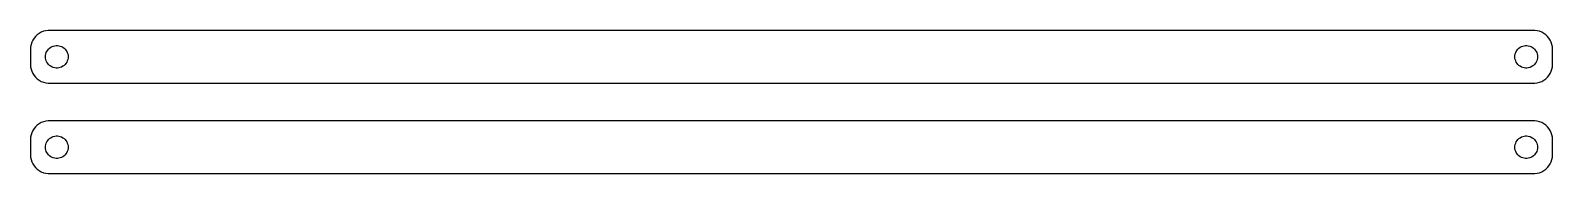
# Model space of a CAD drawing. Header units: metres. Extents: x -202 to 202, y 41 to 79.
import ezdxf

# ---------------------------------------------------------------- set-up
doc = ezdxf.new("R2010")
doc.units = ezdxf.units.M

msp = doc.modelspace()

# ---------------------------------------------------------------- linework, layer by layer
for p, q in [((-201.045, 76.9389), (-201.382, 76.4088)), ((-200.645, 77.4227), (-201.045, 76.9389)), ((-200.187, 77.8526), (-200.645, 77.4227)), ((-199.679, 78.2216), (-200.187, 77.8526)), ((-199.129, 78.5241), (-199.679, 78.2216)), ((-198.545, 78.7553), (-199.129, 78.5241)), ((-197.937, 78.9114), (-198.545, 78.7553)), ((-197.314, 78.9901), (-197.937, 78.9114)), ((197.314, 78.9901), (-197.314, 78.9901)), ((197.937, 78.9114), (197.314, 78.9901)), ((198.545, 78.7553), (197.937, 78.9114)), ((199.129, 78.5241), (198.545, 78.7553)), ((199.679, 78.2216), (199.129, 78.5241)), ((200.187, 77.8526), (199.679, 78.2216)), ((200.645, 77.4227), (200.187, 77.8526)), ((201.045, 76.9389), (200.645, 77.4227)), ((201.382, 76.4088), (201.045, 76.9389)), ((-201.961, 74.6267), (-202, 74)), ((-202, 74), (-202, 70)), ((-201.843, 75.2434), (-201.961, 74.6267)), ((-201.649, 75.8406), (-201.843, 75.2434)), ((-201.382, 76.4088), (-201.649, 75.8406)), ((-197.976, 72.376), (-197.906, 72.7461)), ((-197.906, 72.7461), (-197.789, 73.1044)), ((-197.789, 73.1044), (-197.629, 73.4453)), ((-197.629, 73.4453), (-197.427, 73.7634)), ((-197.427, 73.7634), (-197.187, 74.0536)), ((-197.187, 74.0536), (-196.912, 74.3115)), ((-196.912, 74.3115), (-196.607, 74.533)), ((-196.607, 74.533), (-196.277, 74.7145)), ((-196.277, 74.7145), (-195.927, 74.8532)), ((-195.927, 74.8532), (-195.562, 74.9469)), ((-195.562, 74.9469), (-195.188, 74.9941)), ((-195.188, 74.9941), (-194.812, 74.9941)), ((-194.812, 74.9941), (-194.438, 74.9469)), ((-194.438, 74.9469), (-194.073, 74.8532)), ((-194.073, 74.8532), (-193.723, 74.7145)), ((-193.723, 74.7145), (-193.393, 74.533)), ((-193.393, 74.533), (-193.088, 74.3115)), ((-193.088, 74.3115), (-192.813, 74.0536)), ((-192.813, 74.0536), (-192.573, 73.7634)), ((-192.573, 73.7634), (-192.371, 73.4453)), ((-192.371, 73.4453), (-192.211, 73.1044)), ((-192.211, 73.1044), (-192.094, 72.7461)), ((-192.094, 72.7461), (-192.024, 72.376)), ((192.024, 72.376), (192.094, 72.7461)), ((192.094, 72.7461), (192.211, 73.1044)), ((192.211, 73.1044), (192.371, 73.4453)), ((192.371, 73.4453), (192.573, 73.7634)), ((192.573, 73.7634), (192.813, 74.0536)), ((192.813, 74.0536), (193.088, 74.3115)), ((193.088, 74.3115), (193.393, 74.533)), ((193.393, 74.533), (193.723, 74.7145)), ((193.723, 74.7145), (194.073, 74.8532)), ((194.073, 74.8532), (194.438, 74.9469)), ((194.438, 74.9469), (194.812, 74.9941)), ((194.812, 74.9941), (195.188, 74.9941)), ((195.188, 74.9941), (195.562, 74.9469)), ((195.562, 74.9469), (195.927, 74.8532)), ((195.927, 74.8532), (196.277, 74.7145)), ((196.277, 74.7145), (196.607, 74.533)), ((196.607, 74.533), (196.912, 74.3115)), ((196.912, 74.3115), (197.187, 74.0536)), ((197.187, 74.0536), (197.427, 73.7634)), ((197.427, 73.7634), (197.629, 73.4453)), ((197.629, 73.4453), (197.789, 73.1044)), ((197.789, 73.1044), (197.906, 72.7461)), ((197.906, 72.7461), (197.976, 72.376)), ((201.649, 75.8406), (201.382, 76.4088)), ((201.843, 75.2434), (201.649, 75.8406)), ((201.961, 74.6267), (201.843, 75.2434)), ((202, 74), (201.961, 74.6267)), ((202, 70), (202, 74)), ((-202, 70), (-201.961, 69.3733)), ((-201.961, 69.3733), (-201.843, 68.7566)), ((-201.843, 68.7566), (-201.649, 68.1594)), ((-198, 72), (-197.976, 72.376)), ((-197.976, 71.624), (-198, 72)), ((-197.906, 71.2539), (-197.976, 71.624)), ((-197.789, 70.8956), (-197.906, 71.2539)), ((-197.629, 70.5547), (-197.789, 70.8956)), ((-197.427, 70.2366), (-197.629, 70.5547)), ((-197.187, 69.9464), (-197.427, 70.2366)), ((-196.912, 69.6885), (-197.187, 69.9464)), ((-196.607, 69.467), (-196.912, 69.6885)), ((-196.277, 69.2855), (-196.607, 69.467)), ((-195.927, 69.1468), (-196.277, 69.2855)), ((-195.562, 69.0531), (-195.927, 69.1468)), ((-195.188, 69.0059), (-195.562, 69.0531)), ((-194.812, 69.0059), (-195.188, 69.0059)), ((-194.438, 69.0531), (-194.812, 69.0059)), ((-194.073, 69.1468), (-194.438, 69.0531)), ((-193.723, 69.2855), (-194.073, 69.1468)), ((-193.393, 69.467), (-193.723, 69.2855)), ((-193.088, 69.6885), (-193.393, 69.467)), ((-192.813, 69.9464), (-193.088, 69.6885)), ((-192.573, 70.2366), (-192.813, 69.9464)), ((-192.371, 70.5547), (-192.573, 70.2366)), ((-192.211, 70.8956), (-192.371, 70.5547)), ((-192.094, 71.2539), (-192.211, 70.8956)), ((-192.024, 71.624), (-192.094, 71.2539)), ((-192.024, 72.376), (-192, 72)), ((-192, 72), (-192.024, 71.624)), ((192, 72), (192.024, 72.376)), ((192.024, 71.624), (192, 72)), ((192.094, 71.2539), (192.024, 71.624)), ((192.211, 70.8956), (192.094, 71.2539)), ((192.371, 70.5547), (192.211, 70.8956)), ((192.573, 70.2366), (192.371, 70.5547)), ((192.813, 69.9464), (192.573, 70.2366)), ((193.088, 69.6885), (192.813, 69.9464)), ((193.393, 69.467), (193.088, 69.6885)), ((193.723, 69.2855), (193.393, 69.467)), ((194.073, 69.1468), (193.723, 69.2855)), ((194.438, 69.0531), (194.073, 69.1468)), ((194.812, 69.0059), (194.438, 69.0531)), ((195.188, 69.0059), (194.812, 69.0059)), ((195.562, 69.0531), (195.188, 69.0059)), ((195.927, 69.1468), (195.562, 69.0531)), ((196.277, 69.2855), (195.927, 69.1468)), ((196.607, 69.467), (196.277, 69.2855)), ((196.912, 69.6885), (196.607, 69.467)), ((197.187, 69.9464), (196.912, 69.6885)), ((197.427, 70.2366), (197.187, 69.9464)), ((197.629, 70.5547), (197.427, 70.2366)), ((197.789, 70.8956), (197.629, 70.5547)), ((197.906, 71.2539), (197.789, 70.8956)), ((197.976, 71.624), (197.906, 71.2539)), ((197.976, 72.376), (198, 72)), ((198, 72), (197.976, 71.624)), ((201.649, 68.1594), (201.843, 68.7566)), ((201.843, 68.7566), (201.961, 69.3733)), ((201.961, 69.3733), (202, 70)), ((-201.649, 68.1594), (-201.382, 67.5912)), ((-201.382, 67.5912), (-201.045, 67.0611)), ((-201.045, 67.0611), (-200.645, 66.5773)), ((-200.645, 66.5773), (-200.187, 66.1474)), ((-200.187, 66.1474), (-199.679, 65.7784)), ((-199.679, 65.7784), (-199.129, 65.4759)), ((-199.129, 65.4759), (-198.545, 65.2447)), ((-198.545, 65.2447), (-197.937, 65.0886)), ((-197.937, 65.0886), (-197.314, 65.0099)), ((-197.314, 65.0099), (197.314, 65.0099)), ((197.314, 65.0099), (197.937, 65.0886)), ((197.937, 65.0886), (198.545, 65.2447)), ((198.545, 65.2447), (199.129, 65.4759)), ((199.129, 65.4759), (199.679, 65.7784)), ((199.679, 65.7784), (200.187, 66.1474)), ((200.187, 66.1474), (200.645, 66.5773)), ((200.645, 66.5773), (201.045, 67.0611)), ((201.045, 67.0611), (201.382, 67.5912)), ((201.382, 67.5912), (201.649, 68.1594)), ((-201.045, 52.9389), (-201.382, 52.4088)), ((-200.645, 53.4227), (-201.045, 52.9389)), ((-200.187, 53.8526), (-200.645, 53.4227)), ((-199.679, 54.2216), (-200.187, 53.8526)), ((-199.129, 54.5241), (-199.679, 54.2216)), ((-198.545, 54.7553), (-199.129, 54.5241)), ((-197.937, 54.9114), (-198.545, 54.7553)), ((-197.314, 54.9901), (-197.937, 54.9114)), ((197.314, 54.9901), (-197.314, 54.9901)), ((197.937, 54.9114), (197.314, 54.9901)), ((198.545, 54.7553), (197.937, 54.9114)), ((199.129, 54.5241), (198.545, 54.7553)), ((199.679, 54.2216), (199.129, 54.5241)), ((200.187, 53.8526), (199.679, 54.2216)), ((200.645, 53.4227), (200.187, 53.8526)), ((201.045, 52.9389), (200.645, 53.4227)), ((201.382, 52.4088), (201.045, 52.9389)), ((-201.961, 50.6267), (-202, 50)), ((-202, 50), (-202, 46)), ((-201.843, 51.2434), (-201.961, 50.6267)), ((-201.649, 51.8406), (-201.843, 51.2434)), ((-201.382, 52.4088), (-201.649, 51.8406)), ((-197.976, 48.376), (-197.906, 48.7461)), ((-197.906, 48.7461), (-197.789, 49.1044)), ((-197.789, 49.1044), (-197.629, 49.4453)), ((-197.629, 49.4453), (-197.427, 49.7634)), ((-197.427, 49.7634), (-197.187, 50.0536)), ((-197.187, 50.0536), (-196.912, 50.3115)), ((-196.912, 50.3115), (-196.607, 50.533)), ((-196.607, 50.533), (-196.277, 50.7145)), ((-196.277, 50.7145), (-195.927, 50.8532)), ((-195.927, 50.8532), (-195.562, 50.9469)), ((-195.562, 50.9469), (-195.188, 50.9941)), ((-195.188, 50.9941), (-194.812, 50.9941)), ((-194.812, 50.9941), (-194.438, 50.9469)), ((-194.438, 50.9469), (-194.073, 50.8532)), ((-194.073, 50.8532), (-193.723, 50.7145)), ((-193.723, 50.7145), (-193.393, 50.533)), ((-193.393, 50.533), (-193.088, 50.3115)), ((-193.088, 50.3115), (-192.813, 50.0536)), ((-192.813, 50.0536), (-192.573, 49.7634)), ((-192.573, 49.7634), (-192.371, 49.4453)), ((-192.371, 49.4453), (-192.211, 49.1044)), ((-192.211, 49.1044), (-192.094, 48.7461)), ((-192.094, 48.7461), (-192.024, 48.376)), ((192.024, 48.376), (192.094, 48.7461)), ((192.094, 48.7461), (192.211, 49.1044)), ((192.211, 49.1044), (192.371, 49.4453)), ((192.371, 49.4453), (192.573, 49.7634)), ((192.573, 49.7634), (192.813, 50.0536)), ((192.813, 50.0536), (193.088, 50.3115)), ((193.088, 50.3115), (193.393, 50.533)), ((193.393, 50.533), (193.723, 50.7145)), ((193.723, 50.7145), (194.073, 50.8532)), ((194.073, 50.8532), (194.438, 50.9469)), ((194.438, 50.9469), (194.812, 50.9941)), ((194.812, 50.9941), (195.188, 50.9941)), ((195.188, 50.9941), (195.562, 50.9469)), ((195.562, 50.9469), (195.927, 50.8532)), ((195.927, 50.8532), (196.277, 50.7145)), ((196.277, 50.7145), (196.607, 50.533)), ((196.607, 50.533), (196.912, 50.3115)), ((196.912, 50.3115), (197.187, 50.0536)), ((197.187, 50.0536), (197.427, 49.7634)), ((197.427, 49.7634), (197.629, 49.4453)), ((197.629, 49.4453), (197.789, 49.1044)), ((197.789, 49.1044), (197.906, 48.7461)), ((197.906, 48.7461), (197.976, 48.376)), ((201.649, 51.8406), (201.382, 52.4088)), ((201.843, 51.2434), (201.649, 51.8406)), ((201.961, 50.6267), (201.843, 51.2434)), ((202, 50), (201.961, 50.6267)), ((202, 46), (202, 50)), ((-202, 46), (-201.961, 45.3733)), ((-201.961, 45.3733), (-201.843, 44.7566)), ((-201.843, 44.7566), (-201.649, 44.1594)), ((-198, 48), (-197.976, 48.376)), ((-197.976, 47.624), (-198, 48)), ((-197.906, 47.2539), (-197.976, 47.624)), ((-197.789, 46.8956), (-197.906, 47.2539)), ((-197.629, 46.5547), (-197.789, 46.8956)), ((-197.427, 46.2366), (-197.629, 46.5547)), ((-197.187, 45.9464), (-197.427, 46.2366)), ((-196.912, 45.6885), (-197.187, 45.9464)), ((-196.607, 45.467), (-196.912, 45.6885)), ((-196.277, 45.2855), (-196.607, 45.467)), ((-195.927, 45.1468), (-196.277, 45.2855)), ((-195.562, 45.0531), (-195.927, 45.1468)), ((-195.188, 45.0059), (-195.562, 45.0531)), ((-194.812, 45.0059), (-195.188, 45.0059)), ((-194.438, 45.0531), (-194.812, 45.0059)), ((-194.073, 45.1468), (-194.438, 45.0531)), ((-193.723, 45.2855), (-194.073, 45.1468)), ((-193.393, 45.467), (-193.723, 45.2855)), ((-193.088, 45.6885), (-193.393, 45.467)), ((-192.813, 45.9464), (-193.088, 45.6885)), ((-192.573, 46.2366), (-192.813, 45.9464)), ((-192.371, 46.5547), (-192.573, 46.2366)), ((-192.211, 46.8956), (-192.371, 46.5547)), ((-192.094, 47.2539), (-192.211, 46.8956)), ((-192.024, 47.624), (-192.094, 47.2539)), ((-192.024, 48.376), (-192, 48)), ((-192, 48), (-192.024, 47.624)), ((192, 48), (192.024, 48.376)), ((192.024, 47.624), (192, 48)), ((192.094, 47.2539), (192.024, 47.624)), ((192.211, 46.8956), (192.094, 47.2539)), ((192.371, 46.5547), (192.211, 46.8956)), ((192.573, 46.2366), (192.371, 46.5547)), ((192.813, 45.9464), (192.573, 46.2366)), ((193.088, 45.6885), (192.813, 45.9464)), ((193.393, 45.467), (193.088, 45.6885)), ((193.723, 45.2855), (193.393, 45.467)), ((194.073, 45.1468), (193.723, 45.2855)), ((194.438, 45.0531), (194.073, 45.1468)), ((194.812, 45.0059), (194.438, 45.0531)), ((195.188, 45.0059), (194.812, 45.0059)), ((195.562, 45.0531), (195.188, 45.0059)), ((195.927, 45.1468), (195.562, 45.0531)), ((196.277, 45.2855), (195.927, 45.1468)), ((196.607, 45.467), (196.277, 45.2855)), ((196.912, 45.6885), (196.607, 45.467)), ((197.187, 45.9464), (196.912, 45.6885)), ((197.427, 46.2366), (197.187, 45.9464)), ((197.629, 46.5547), (197.427, 46.2366)), ((197.789, 46.8956), (197.629, 46.5547)), ((197.906, 47.2539), (197.789, 46.8956)), ((197.976, 47.624), (197.906, 47.2539)), ((197.976, 48.376), (198, 48)), ((198, 48), (197.976, 47.624)), ((201.649, 44.1594), (201.843, 44.7566)), ((201.843, 44.7566), (201.961, 45.3733)), ((201.961, 45.3733), (202, 46)), ((-201.649, 44.1594), (-201.382, 43.5912)), ((-201.382, 43.5912), (-201.045, 43.0611)), ((-201.045, 43.0611), (-200.645, 42.5773)), ((-200.645, 42.5773), (-200.187, 42.1474)), ((-200.187, 42.1474), (-199.679, 41.7784)), ((-199.679, 41.7784), (-199.129, 41.4759)), ((-199.129, 41.4759), (-198.545, 41.2447)), ((-198.545, 41.2447), (-197.937, 41.0886)), ((-197.937, 41.0886), (-197.314, 41.0099)), ((-197.314, 41.0099), (197.314, 41.0099)), ((197.314, 41.0099), (197.937, 41.0886)), ((197.937, 41.0886), (198.545, 41.2447)), ((198.545, 41.2447), (199.129, 41.4759)), ((199.129, 41.4759), (199.679, 41.7784)), ((199.679, 41.7784), (200.187, 42.1474)), ((200.187, 42.1474), (200.645, 42.5773)), ((200.645, 42.5773), (201.045, 43.0611)), ((201.045, 43.0611), (201.382, 43.5912)), ((201.382, 43.5912), (201.649, 44.1594))]:
    msp.add_line(p, q)

doc.saveas('drawing.dxf')
